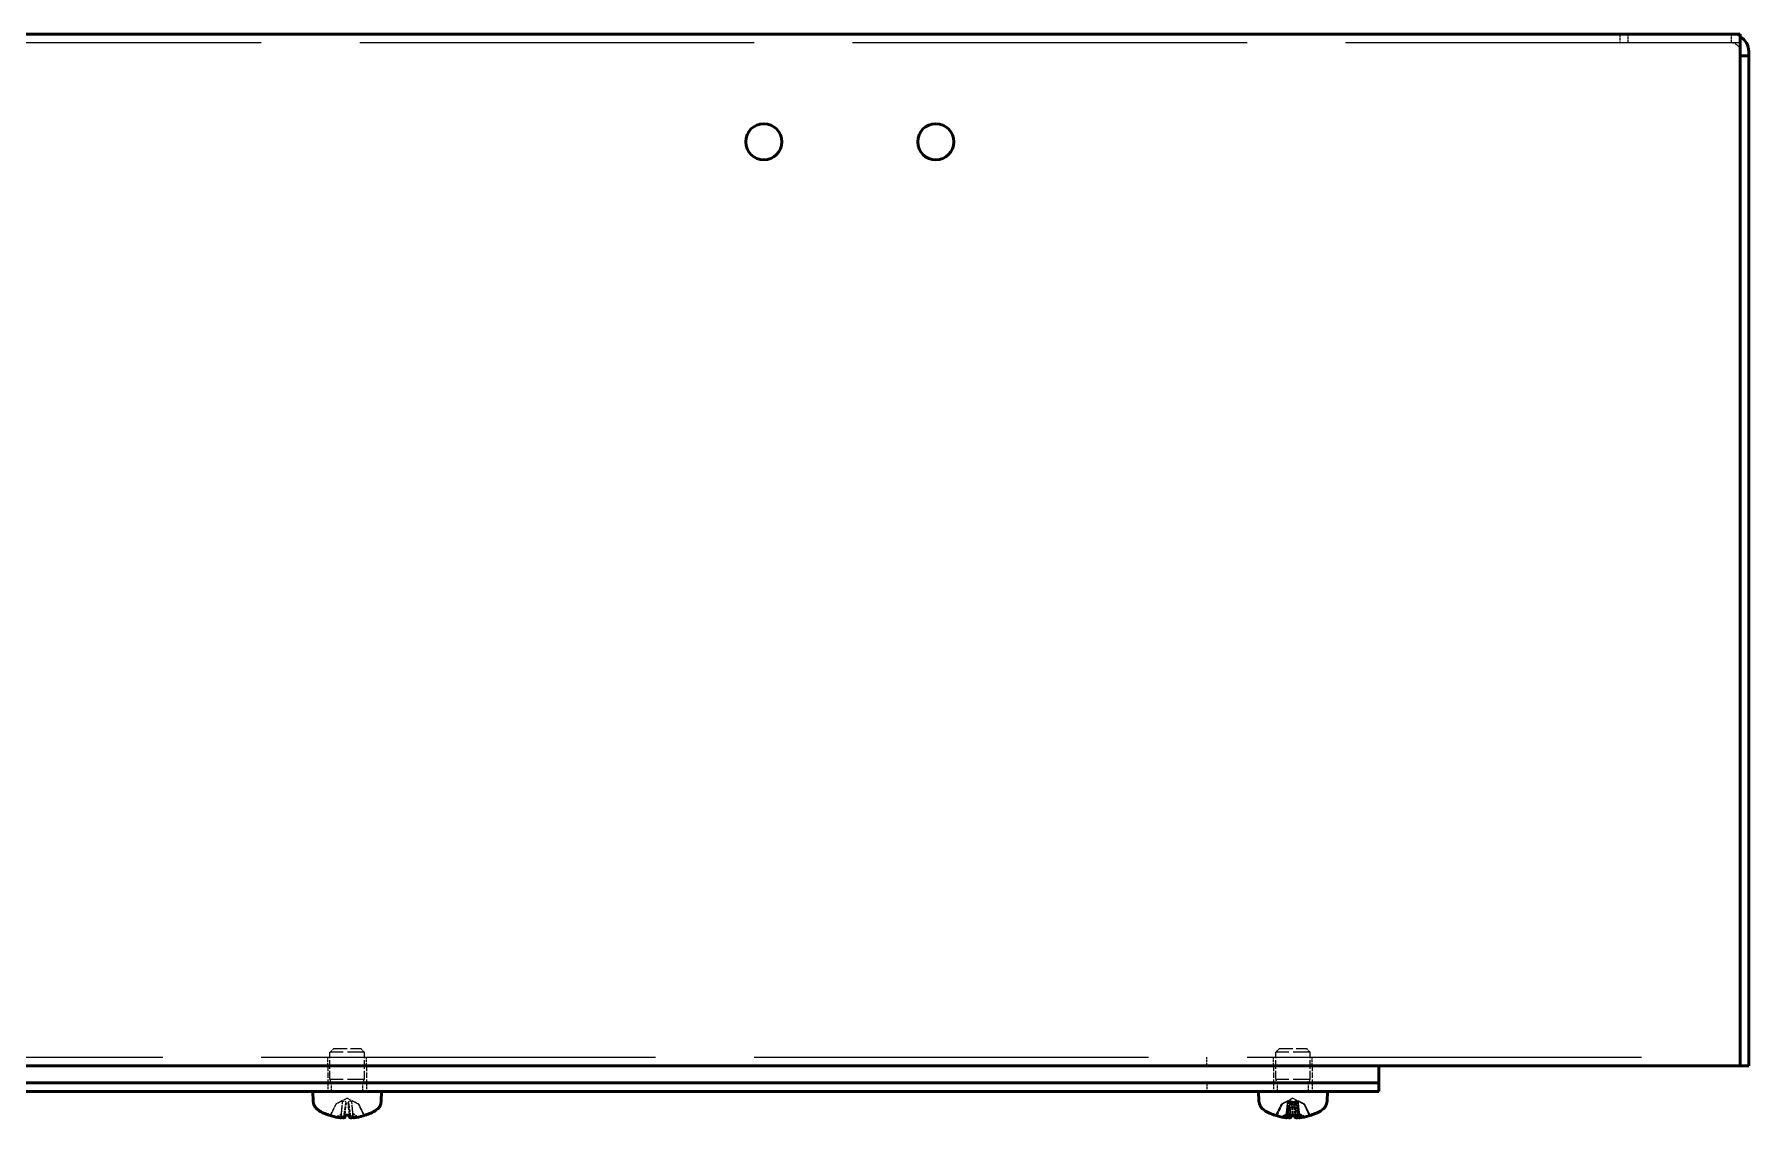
# Model space of a CAD drawing. Header units: millimetres. Extents: x 0 to 4200, y 0 to 2970.
# Drawn here: x 1669.9 to 1869.3, y 1398.4 to 1524.5 of the extents above; entities that cross this region are included whole.
import ezdxf

# ---------------------------------------------------------------- set-up
doc = ezdxf.new("R2010")
doc.units = ezdxf.units.MM
doc.header["$LTSCALE"] = 10
doc.linetypes.add('DASHED', pattern=[0.2067, 0.1654, -0.0413])
doc.layers.add('Co ban', color=7, linetype='Continuous', lineweight=50)
doc.layers.add('Manh', color=7, linetype='DASHED', lineweight=25, true_color=0x008000)

msp = doc.modelspace()

# ---------------------------------------------------------------- linework, layer by layer
at = {"layer": 'Co ban'}
for p, q in [((664.27, 1524.45), (1868.27, 1524.45)), ((1868.27, 1522.45), (1868.27, 1524.45)), ((1868.27, 1522.45), (1868.27, 1505.61)), ((1869.27, 1521.95), (1868.27, 1521.95)), ((1868.27, 1521.95), (1868.27, 1505.61)), ((1869.27, 1522.45), (1869.27, 1521.95)), ((1869.27, 1505.61), (1869.27, 1521.95)), ((1868.27, 1503.88), (1868.27, 1505.61)), ((1868.27, 1503.88), (1868.27, 1505.61)), ((1869.27, 1505.61), (1869.27, 1503.88)), ((1868.27, 1503.88), (1868.27, 1404.72)), ((1868.27, 1503.88), (1868.27, 1404.72)), ((1869.27, 1404.72), (1869.27, 1503.88)), ((1868.27, 1404.45), (664.27, 1404.45)), ((1826.27, 1404.45), (1826.27, 1402.45)), ((1868.27, 1404.45), (1868.27, 1404.72)), ((1868.27, 1404.45), (1868.27, 1404.72)), ((1868.27, 1404.45), (1869.27, 1404.45)), ((1869.27, 1404.72), (1869.27, 1404.45)), ((711.27, 1402.45), (1821.27, 1402.45)), ((711.27, 1402.45), (1821.27, 1402.45)), ((1826.27, 1402.45), (1821.27, 1402.45)), ((1826.27, 1402.45), (1821.27, 1402.45)), ((1826.27, 1402.45), (1826.27, 1401.45)), ((711.27, 1401.45), (1821.27, 1401.45)), ((1702.31, 1400.34), (1702.27, 1401.45)), ((1710.24, 1400.34), (1710.27, 1401.45)), ((1812.31, 1400.34), (1812.27, 1401.45)), ((1820.24, 1400.34), (1820.27, 1401.45)), ((1826.27, 1401.45), (1821.27, 1401.45)), ((1704.2, 1398.7), (1704.2, 1398.7)), ((1705.58, 1398.42), (1705.58, 1398.44)), ((1705.9, 1398.7), (1706.65, 1398.7)), ((1706, 1398.44), (1706.02, 1398.7)), ((1706.55, 1398.44), (1706.53, 1398.7)), ((1706.97, 1398.42), (1706.97, 1398.44)), ((1708.35, 1398.7), (1708.35, 1398.7)), ((1814.2, 1398.7), (1814.2, 1398.7)), ((1815.58, 1398.42), (1815.58, 1398.44)), ((1815.9, 1398.7), (1816.65, 1398.7)), ((1816, 1398.44), (1816.02, 1398.7)), ((1816.55, 1398.44), (1816.53, 1398.7)), ((1816.97, 1398.42), (1816.97, 1398.44)), ((1818.35, 1398.7), (1818.35, 1398.7))]:
    msp.add_line(p, q, dxfattribs=at)
for centre in [(1754.72, 1511.95), (1774.72, 1511.95)]:
    msp.add_circle(centre, 2.1, dxfattribs=at)
for centre, radius, start, end in [((1867.27, 1522.45), 2, 0, 60), ((1703.61, 1400.39), 1.3, 182, 239.2087), ((1708.94, 1400.39), 1.3, 300.7913, 358), ((1813.61, 1400.39), 1.3, 182, 239.2087), ((1818.94, 1400.39), 1.3, 300.7913, 358), ((1706.27, 1404.85), 6.5, 239.2087, 250.8488), ((1704.2, 1398.87), 0.166, 250.8488, 270), ((1708.35, 1398.87), 0.166, 270, 289.1512), ((1706.27, 1404.85), 6.5, 289.1512, 300.7913), ((1816.27, 1404.85), 6.5, 239.2087, 250.8488), ((1814.2, 1398.87), 0.166, 250.8488, 270), ((1818.35, 1398.87), 0.166, 270, 289.1512), ((1816.27, 1404.85), 6.5, 289.1512, 300.7913)]:
    msp.add_arc(centre, radius, start, end, dxfattribs=at)
for centre, major_axis, ratio, start_param, end_param in [((1706.23, 1404.82), (-3.83, 5.24), 0.989048, 2.180837, 2.35053), ((1707, 1404.68), (-1.46, -6.26), 0.643637, 6.174452, 6.291603), ((1705.65, 1404.68), (1.67, -6.2), 0.745371, 5.827165, 5.944316), ((1705.37, 1397.8), (-0.19, -1.41), 0.098287, 2.037054, 2.054119), ((1706.68, 1404.82), (-0.57, -6.46), 0.119113, 5.959376, 6.129069), ((1705.87, 1404.82), (0.57, -6.46), 0.119113, 0.154116, 0.323809), ((1706.9, 1404.68), (-1.67, -6.2), 0.745371, 0.338869, 0.456021), ((1705.55, 1404.68), (1.46, -6.26), 0.643637, 6.274767, 6.391919), ((1707.18, 1397.8), (-0.19, 1.41), 0.098287, 1.087474, 1.104539), ((1706.32, 1404.82), (-3.83, -5.24), 0.989048, 0.791063, 0.960756), ((1816.23, 1404.82), (-3.83, 5.24), 0.989048, 2.180837, 2.35053), ((1817, 1404.68), (-1.46, -6.26), 0.643637, 6.174452, 6.291603), ((1815.65, 1404.68), (1.67, -6.2), 0.745371, 5.827165, 5.944316), ((1815.37, 1397.8), (-0.19, -1.41), 0.098287, 2.037054, 2.054119), ((1816.68, 1404.82), (-0.57, -6.46), 0.119113, 5.959376, 6.129069), ((1815.87, 1404.82), (0.57, -6.46), 0.119113, 0.154116, 0.323809), ((1816.9, 1404.68), (-1.67, -6.2), 0.745371, 0.338869, 0.456021), ((1815.55, 1404.68), (1.46, -6.26), 0.643637, 6.274767, 6.391919), ((1817.18, 1397.8), (-0.19, 1.41), 0.098287, 1.087474, 1.104539), ((1816.32, 1404.82), (-3.83, -5.24), 0.989048, 0.791063, 0.960756)]:
    msp.add_ellipse(centre, major_axis=major_axis, ratio=ratio, start_param=start_param, end_param=end_param, dxfattribs=at)
for points, knots in [([(1705.58, 1398.42), (1705.58, 1398.42), (1705.58, 1398.42), (1705.58, 1398.41), (1705.57, 1398.41), (1705.54, 1398.41), (1705.51, 1398.41), (1705.46, 1398.41), (1705.43, 1398.42), (1705.35, 1398.43), (1705.31, 1398.43), (1705.26, 1398.44), (1705.25, 1398.44), (1705.24, 1398.44)], [0.02262944, 0.02262944, 0.02262944, 0.02262944, 0.02319765, 0.02319765, 0.0345489, 0.0345489, 0.04590016, 0.04590016, 0.05733835, 0.05733835, 0.06877655, 0.06877655, 0.07249221, 0.07249221, 0.07249221, 0.07249221]), ([(1706, 1398.44), (1706, 1398.44), (1706, 1398.43), (1705.97, 1398.42), (1705.95, 1398.42), (1705.91, 1398.41), (1705.88, 1398.41), (1705.81, 1398.41), (1705.77, 1398.41), (1705.72, 1398.42), (1705.7, 1398.42), (1705.69, 1398.42)], [0, 0, 0, 0, 0.01151442, 0.01151442, 0.02302884, 0.02302884, 0.0344178, 0.0344178, 0.04580676, 0.04580676, 0.0498478, 0.0498478, 0.0498478, 0.0498478]), ([(1706.86, 1398.42), (1706.86, 1398.42), (1706.86, 1398.42), (1706.82, 1398.41), (1706.78, 1398.41), (1706.7, 1398.41), (1706.67, 1398.41), (1706.61, 1398.41), (1706.59, 1398.42), (1706.56, 1398.43), (1706.55, 1398.43), (1706.55, 1398.44), (1706.55, 1398.44), (1706.55, 1398.44)], [0.02262869, 0.02262869, 0.02262869, 0.02262869, 0.02311382, 0.02311382, 0.03450698, 0.03450698, 0.04590014, 0.04590014, 0.05733833, 0.05733833, 0.06877652, 0.06877652, 0.07249219, 0.07249219, 0.07249219, 0.07249219]), ([(1707.31, 1398.44), (1707.27, 1398.44), (1707.23, 1398.43), (1707.15, 1398.42), (1707.12, 1398.42), (1707.06, 1398.41), (1707.03, 1398.41), (1706.99, 1398.41), (1706.98, 1398.41), (1706.97, 1398.42), (1706.97, 1398.42), (1706.97, 1398.42)], [0, 0, 0, 0, 0.01151442, 0.01151442, 0.02302884, 0.02302884, 0.0344178, 0.0344178, 0.04580676, 0.04580676, 0.0498478, 0.0498478, 0.0498478, 0.0498478]), ([(1815.58, 1398.42), (1815.58, 1398.42), (1815.58, 1398.42), (1815.58, 1398.41), (1815.57, 1398.41), (1815.54, 1398.41), (1815.51, 1398.41), (1815.46, 1398.41), (1815.43, 1398.42), (1815.35, 1398.43), (1815.31, 1398.43), (1815.26, 1398.44), (1815.25, 1398.44), (1815.24, 1398.44)], [0.02262944, 0.02262944, 0.02262944, 0.02262944, 0.02319765, 0.02319765, 0.0345489, 0.0345489, 0.04590016, 0.04590016, 0.05733835, 0.05733835, 0.06877655, 0.06877655, 0.07249221, 0.07249221, 0.07249221, 0.07249221]), ([(1816, 1398.44), (1816, 1398.44), (1816, 1398.43), (1815.97, 1398.42), (1815.95, 1398.42), (1815.91, 1398.41), (1815.88, 1398.41), (1815.81, 1398.41), (1815.77, 1398.41), (1815.72, 1398.42), (1815.7, 1398.42), (1815.69, 1398.42)], [0, 0, 0, 0, 0.01151442, 0.01151442, 0.02302884, 0.02302884, 0.0344178, 0.0344178, 0.04580676, 0.04580676, 0.0498478, 0.0498478, 0.0498478, 0.0498478]), ([(1816.86, 1398.42), (1816.86, 1398.42), (1816.86, 1398.42), (1816.82, 1398.41), (1816.78, 1398.41), (1816.7, 1398.41), (1816.67, 1398.41), (1816.61, 1398.41), (1816.59, 1398.42), (1816.56, 1398.43), (1816.55, 1398.43), (1816.55, 1398.44), (1816.55, 1398.44), (1816.55, 1398.44)], [0.02262869, 0.02262869, 0.02262869, 0.02262869, 0.02311382, 0.02311382, 0.03450698, 0.03450698, 0.04590014, 0.04590014, 0.05733833, 0.05733833, 0.06877652, 0.06877652, 0.07249219, 0.07249219, 0.07249219, 0.07249219]), ([(1817.31, 1398.44), (1817.27, 1398.44), (1817.23, 1398.43), (1817.15, 1398.42), (1817.12, 1398.42), (1817.06, 1398.41), (1817.03, 1398.41), (1816.99, 1398.41), (1816.98, 1398.41), (1816.97, 1398.42), (1816.97, 1398.42), (1816.97, 1398.42)], [0, 0, 0, 0, 0.01151442, 0.01151442, 0.02302884, 0.02302884, 0.0344178, 0.0344178, 0.04580676, 0.04580676, 0.0498478, 0.0498478, 0.0498478, 0.0498478])]:
    msp.add_open_spline(points, degree=3, knots=knots, dxfattribs=at)
for points in [[(1705.9, 1398.7), (1705.9, 1398.7), (1705.89, 1398.71), (1705.89, 1398.71)], [(1706.66, 1398.71), (1706.65, 1398.71), (1706.65, 1398.7), (1706.65, 1398.7)], [(1815.9, 1398.7), (1815.9, 1398.7), (1815.89, 1398.71), (1815.89, 1398.71)], [(1816.66, 1398.71), (1816.65, 1398.71), (1816.65, 1398.7), (1816.65, 1398.7)]]:
    msp.add_open_spline(points, degree=3, dxfattribs=at)
at = {"layer": 'Manh', "ltscale": 27.737461}
for p, q in [((1868.27, 1523.45), (664.27, 1523.45)), ((664.27, 1405.45), (1868.27, 1405.45))]:
    msp.add_line(p, q, dxfattribs=at)
at = {"layer": 'Manh', "ltscale": 0.19037}
for p, q in [((1854.27, 1524.45), (1854.27, 1523.45)), ((1855.27, 1523.45), (1855.27, 1524.45)), ((1867.27, 1523.45), (1867.27, 1524.45)), ((1704.02, 1404.45), (1704.02, 1405.45)), ((1708.52, 1404.45), (1708.52, 1405.45)), ((1806.27, 1404.45), (1806.27, 1405.45)), ((1814.02, 1404.45), (1814.02, 1405.45)), ((1818.52, 1404.45), (1818.52, 1405.45)), ((1704.02, 1402.45), (1704.02, 1401.45)), ((1708.52, 1402.45), (1708.52, 1401.45)), ((1806.27, 1402.45), (1806.27, 1401.45)), ((1814.02, 1402.45), (1814.02, 1401.45)), ((1818.52, 1402.45), (1818.52, 1401.45))]:
    msp.add_line(p, q, dxfattribs=at)
at = {"layer": 'Manh', "ltscale": 0.115583}
for p, q in [((1704.7, 1406.45), (1704.27, 1406.02)), ((1707.84, 1406.45), (1708.27, 1406.02)), ((1814.7, 1406.45), (1814.27, 1406.02)), ((1817.84, 1406.45), (1818.27, 1406.02))]:
    msp.add_line(p, q, dxfattribs=at)
at = {"layer": 'Manh', "ltscale": 1.196656}
for p, q in [((1708.27, 1406.02), (1704.27, 1406.02)), ((1818.27, 1406.02), (1814.27, 1406.02)), ((1708.27, 1402.85), (1704.27, 1402.85)), ((1818.27, 1402.85), (1814.27, 1402.85))]:
    msp.add_line(p, q, dxfattribs=at)
at = {"layer": 'Manh', "ltscale": 0.603781}
for p, q in [((1704.27, 1402.85), (1704.27, 1406.02)), ((1708.27, 1402.85), (1708.27, 1406.02)), ((1814.27, 1402.85), (1814.27, 1406.02)), ((1818.27, 1402.85), (1818.27, 1406.02))]:
    msp.add_line(p, q, dxfattribs=at)
at = {"layer": 'Manh', "ltscale": 0.939704}
for p, q in [((1704.7, 1406.45), (1707.84, 1406.45)), ((1814.7, 1406.45), (1817.84, 1406.45))]:
    msp.add_line(p, q, dxfattribs=at)
at = {"layer": 'Manh', "ltscale": 0.380839}
for p, q in [((1704.02, 1404.45), (1704.02, 1402.45)), ((1708.52, 1404.45), (1708.52, 1402.45)), ((1814.02, 1404.45), (1814.02, 1402.45)), ((1818.52, 1404.45), (1818.52, 1402.45))]:
    msp.add_line(p, q, dxfattribs=at)
at = {"layer": 'Manh', "ltscale": 0.089296}
for p, q in [((1704.46, 1402.42), (1704.27, 1402.85)), ((1708.08, 1402.42), (1708.27, 1402.85)), ((1814.46, 1402.42), (1814.27, 1402.85)), ((1818.08, 1402.42), (1818.27, 1402.85))]:
    msp.add_line(p, q, dxfattribs=at)
at = {"layer": 'Manh', "ltscale": 1.083296}
for p, q in [((1708.08, 1402.42), (1704.46, 1402.42)), ((1818.08, 1402.42), (1814.46, 1402.42))]:
    msp.add_line(p, q, dxfattribs=at)
at = {"layer": 'Manh', "ltscale": 0.184767}
for p, q in [((1704.46, 1401.45), (1704.46, 1402.42)), ((1708.08, 1401.45), (1708.08, 1402.42)), ((1814.46, 1401.45), (1814.46, 1402.42)), ((1818.08, 1401.45), (1818.08, 1402.42))]:
    msp.add_line(p, q, dxfattribs=at)
at = {"layer": 'Manh', "ltscale": 0.252334}
for p, q in [((1704.94, 1399.98), (1704.34, 1398.8)), ((1707.61, 1399.98), (1708.2, 1398.8)), ((1814.94, 1399.98), (1814.34, 1398.8)), ((1817.61, 1399.98), (1818.2, 1398.8))]:
    msp.add_line(p, q, dxfattribs=at)
at = {"layer": 'Manh', "ltscale": 0.288541}
for p, q in [((1706.27, 1400.69), (1704.94, 1399.98)), ((1706.27, 1400.69), (1707.61, 1399.98)), ((1816.27, 1400.69), (1814.94, 1399.98)), ((1816.27, 1400.69), (1817.61, 1399.98))]:
    msp.add_line(p, q, dxfattribs=at)
at = {"layer": 'Manh', "ltscale": 0.033742}
for p, q in [((1704.95, 1399.98), (1704.94, 1399.98)), ((1707.61, 1399.98), (1707.6, 1399.98)), ((1814.95, 1399.98), (1814.94, 1399.98)), ((1817.61, 1399.98), (1817.6, 1399.98))]:
    msp.add_line(p, q, dxfattribs=at)
at = {"layer": 'Manh', "ltscale": 0.252426}
for p, q in [((1705.58, 1398.44), (1705.69, 1399.76)), ((1706.97, 1398.44), (1706.85, 1399.76)), ((1815.58, 1398.44), (1815.69, 1399.76)), ((1816.97, 1398.44), (1816.85, 1399.76))]:
    msp.add_line(p, q, dxfattribs=at)
at = {"layer": 'Manh', "ltscale": 0.277733}
for p, q in [((1706.02, 1398.7), (1706.15, 1400.16)), ((1706.53, 1398.7), (1706.4, 1400.16)), ((1816.02, 1398.7), (1816.15, 1400.16)), ((1816.53, 1398.7), (1816.4, 1400.16))]:
    msp.add_line(p, q, dxfattribs=at)
at = {"layer": 'Manh', "ltscale": 0.067584}
for p, q in [((1706.45, 1399.98), (1706.1, 1399.98)), ((1816.45, 1399.98), (1816.1, 1399.98))]:
    msp.add_line(p, q, dxfattribs=at)
at = {"layer": 'Manh', "ltscale": 0.042367}
for p, q in [((1815, 1399.98), (1814.95, 1399.98)), ((1816.1, 1399.98), (1815.88, 1399.98)), ((1816.67, 1399.98), (1816.45, 1399.98)), ((1817.6, 1399.98), (1817.55, 1399.98))]:
    msp.add_line(p, q, dxfattribs=at)
at = {"layer": 'Manh', "ltscale": 0.360826}
for p, q in [((1815.49, 1398.41), (1815.66, 1400.3)), ((1817.05, 1398.41), (1816.89, 1400.3))]:
    msp.add_line(p, q, dxfattribs=at)
at = {"layer": 'Manh', "ltscale": 0.337848}
for p, q in [((1815.84, 1398.43), (1815.99, 1400.2)), ((1816.71, 1398.43), (1816.55, 1400.2))]:
    msp.add_line(p, q, dxfattribs=at)
at = {"layer": 'Manh', "ltscale": 0.040247}
for p, q in [((1704.2, 1398.7), (1704.23, 1398.7)), ((1708.32, 1398.7), (1708.35, 1398.7)), ((1814.2, 1398.7), (1814.23, 1398.7)), ((1818.32, 1398.7), (1818.35, 1398.7))]:
    msp.add_line(p, q, dxfattribs=at)
at = {"layer": 'Manh', "ltscale": 0.142065}
for p, q in [((1705.11, 1398.56), (1705.6, 1398.85)), ((1707.43, 1398.56), (1706.95, 1398.85)), ((1814.94, 1398.56), (1815.5, 1398.85)), ((1815.11, 1398.56), (1815.6, 1398.85)), ((1815.32, 1398.56), (1815.72, 1398.85)), ((1817.23, 1398.56), (1816.83, 1398.85)), ((1817.43, 1398.56), (1816.95, 1398.85)), ((1817.61, 1398.56), (1817.05, 1398.85))]:
    msp.add_line(p, q, dxfattribs=at)
at = {"layer": 'Manh', "ltscale": 0.06585}
for p, q in [((1814.23, 1398.7), (1814.32, 1398.7)), ((1815.56, 1398.7), (1815.9, 1398.7)), ((1816.65, 1398.7), (1816.98, 1398.7)), ((1818.23, 1398.7), (1818.32, 1398.7))]:
    msp.add_line(p, q, dxfattribs=at)
at = {"layer": 'Manh', "ltscale": 0.085493}
for p, q in [((1815.71, 1398.68), (1815.75, 1399.13)), ((1816.84, 1398.68), (1816.8, 1399.13))]:
    msp.add_line(p, q, dxfattribs=at)
at = {"layer": 'Manh', "ltscale": 0.199359}
msp.add_arc((1867.27, 1522.45), 2, 60, 90, dxfattribs=at)
at = {"layer": 'Manh', "ltscale": 0.299089}
msp.add_arc((1867.27, 1522.45), 1, 0, 90, dxfattribs=at)
at = {"layer": 'Manh', "ltscale": 0.034942}
for centre, start, end in [((1704.2, 1398.87), 270, 333.5), ((1708.35, 1398.87), 206.5, 270), ((1814.2, 1398.87), 270, 333.5), ((1818.35, 1398.87), 206.5, 270)]:
    msp.add_arc(centre, 0.166, start, end, dxfattribs=at)
at = {"layer": 'Manh', "ltscale": 0.07987}
for centre, major_axis, start_param, end_param in [((1705.37, 1397.8), (-0.19, -1.41), 2.054119, 2.423218), ((1707.18, 1397.8), (-0.19, 1.41), 0.718375, 1.087474), ((1815.37, 1397.8), (-0.19, -1.41), 2.054119, 2.423218), ((1817.18, 1397.8), (-0.19, 1.41), 0.718375, 1.087474)]:
    msp.add_ellipse(centre, major_axis=major_axis, ratio=0.098287, start_param=start_param, end_param=end_param, dxfattribs=at)
at = {"layer": 'Manh', "ltscale": 0.084049}
for centre, major_axis, ratio, start_param, end_param in [((1705.61, 1397.8), (-0.16, 1.41), 0.114331, 5.152048, 5.538212), ((1706.94, 1397.8), (-0.16, -1.41), 0.114331, 3.886566, 4.27273), ((1815.27, 1397.8), (0.16, 1.41), 0.116394, 5.178675, 5.564839), ((1815.47, 1397.8), (0.13, -1.41), 0.129755, 2.011729, 2.397893), ((1815.61, 1397.8), (-0.16, 1.41), 0.114331, 5.152048, 5.538212), ((1815.49, 1397.8), (-0.21, -1.41), 0.077676, 2.035587, 2.421751), ((1815.77, 1397.8), (-0.19, 1.41), 0.095885, 5.152258, 5.538422), ((1816.78, 1397.8), (0.19, 1.41), 0.095885, 0.744763, 1.130927), ((1817.06, 1397.8), (0.21, -1.41), 0.077676, 3.861434, 4.247598), ((1816.94, 1397.8), (-0.16, -1.41), 0.114331, 3.886566, 4.27273), ((1817.08, 1397.8), (-0.13, -1.41), 0.129755, 3.885292, 4.271456), ((1817.28, 1397.8), (-0.16, 1.41), 0.116394, 0.718346, 1.10451)]:
    msp.add_ellipse(centre, major_axis=major_axis, ratio=ratio, start_param=start_param, end_param=end_param, dxfattribs=at)
at = {"layer": 'Manh', "ltscale": 0.209576}
for centre, major_axis, ratio, start_param, end_param in [((1816.29, 1404.82), (5.72, 3.06), 0.995105, 3.885205, 4.054898), ((1816.16, 1404.82), (-1.92, 6.2), 0.955593, 2.519638, 2.689331), ((1816.66, 1404.82), (-0.59, -6.46), 0.281508, 5.97455, 6.144243), ((1816.68, 1404.82), (-0.57, -6.46), 0.046581, 0.168692, 0.338385), ((1815.87, 1404.82), (0.57, -6.46), 0.046581, 5.9448, 6.114494), ((1815.88, 1404.82), (0.59, -6.46), 0.281508, 0.138942, 0.308636), ((1816.39, 1404.82), (1.92, 6.2), 0.955593, 3.593854, 3.763547), ((1816.25, 1404.82), (-5.72, 3.06), 0.995105, 2.228287, 2.39798)]:
    msp.add_ellipse(centre, major_axis=major_axis, ratio=ratio, start_param=start_param, end_param=end_param, dxfattribs=at)
at = {"layer": 'Manh', "ltscale": 0.143302}
for centre, major_axis, ratio, start_param, end_param in [((1815.78, 1404.68), (-2.07, 6.08), 0.841801, 2.605449, 2.7226), ((1816.89, 1404.68), (-1.71, -6.19), 0.75835, 6.232216, 6.349368), ((1817.09, 1404.68), (-1.3, -6.29), 0.511094, 6.130655, 6.247806), ((1815.54, 1404.68), (1.43, -6.26), 0.628293, 5.882726, 5.999878), ((1817.01, 1404.68), (-1.43, -6.26), 0.628293, 0.283308, 0.400459), ((1815.45, 1404.68), (1.3, -6.29), 0.511094, 0.035379, 0.152531), ((1816.77, 1404.68), (2.07, 6.08), 0.841801, 3.560585, 3.677736), ((1815.66, 1404.68), (1.71, -6.19), 0.75835, 6.217003, 6.334154)]:
    msp.add_ellipse(centre, major_axis=major_axis, ratio=ratio, start_param=start_param, end_param=end_param, dxfattribs=at)
at = {"layer": 'Manh', "ltscale": 0.252797}
for points, weights in [([(1704.95, 1399.98), (1704.71, 1399.5), (1704.38, 1398.8)], [1, 1.01778265823, 1.00291629593]), ([(1705.92, 1398.8), (1706.03, 1399.5), (1706.1, 1399.98)], [1.00291629593, 1.01778265824, 1]), ([(1706.45, 1399.98), (1706.52, 1399.5), (1706.62, 1398.8)], [1, 1.01778265823, 1.00291629593]), ([(1708.17, 1398.8), (1707.84, 1399.5), (1707.6, 1399.98)], [1.00291629593, 1.01778265824, 1]), ([(1814.34, 1398.8), (1814.69, 1399.5), (1814.94, 1399.98)], [1.00291629593, 1.01778265824, 1]), ([(1814.95, 1399.98), (1814.71, 1399.5), (1814.38, 1398.8)], [1, 1.01778265823, 1.00291629593]), ([(1815, 1399.98), (1814.78, 1399.5), (1814.46, 1398.8)], [1, 1.01778265823, 1.00291629593]), ([(1815.88, 1399.98), (1815.77, 1399.5), (1815.61, 1398.8)], [1, 1.01778265823, 1.00291629593]), ([(1815.92, 1398.8), (1816.03, 1399.5), (1816.1, 1399.98)], [1.00291629593, 1.01778265824, 1]), ([(1816.3, 1398.8), (1816.26, 1399.5), (1816.23, 1399.98)], [1.00291629593, 1.01778265824, 1]), ([(1816.24, 1398.8), (1816.29, 1399.5), (1816.32, 1399.98)], [1.00291629593, 1.01778265824, 1]), ([(1816.45, 1399.98), (1816.52, 1399.5), (1816.62, 1398.8)], [1, 1.01778265823, 1.00291629593]), ([(1816.67, 1399.98), (1816.78, 1399.5), (1816.93, 1398.8)], [1, 1.01778265823, 1.00291629593]), ([(1817.55, 1399.98), (1817.77, 1399.5), (1818.09, 1398.8)], [1, 1.01778265822, 1.00291629593]), ([(1818.17, 1398.8), (1817.84, 1399.5), (1817.6, 1399.98)], [1.00291629593, 1.01778265824, 1]), ([(1818.2, 1398.8), (1817.85, 1399.5), (1817.61, 1399.98)], [1.00291629593, 1.01778265823, 1])]:
    msp.add_rational_spline(points, weights, degree=2, dxfattribs=at)
at = {"layer": 'Manh', "ltscale": 0.059249}
for points, weights in [([(1705.22, 1400.13), (1705.1, 1400.06), (1704.95, 1399.98)], [1.24767116976, 1.12437348596, 1]), ([(1706.1, 1399.98), (1706.12, 1400.06), (1706.14, 1400.13)], [1, 1.12437348596, 1.24767116976]), ([(1706.41, 1400.13), (1706.43, 1400.06), (1706.45, 1399.98)], [1.24767116976, 1.12437348596, 1]), ([(1707.6, 1399.98), (1707.45, 1400.06), (1707.33, 1400.13)], [1, 1.12437348596, 1.24767116976]), ([(1814.94, 1399.98), (1815.09, 1400.06), (1815.21, 1400.13)], [1, 1.12437348596, 1.24767116976]), ([(1815.22, 1400.13), (1815.1, 1400.06), (1814.95, 1399.98)], [1.24767116976, 1.12437348596, 1]), ([(1815.26, 1400.13), (1815.14, 1400.06), (1815, 1399.98)], [1.24767116976, 1.12437348596, 1]), ([(1815.97, 1400.13), (1815.93, 1400.06), (1815.88, 1399.98)], [1.24767116976, 1.12437348596, 1]), ([(1816.1, 1399.98), (1816.12, 1400.06), (1816.14, 1400.13)], [1, 1.12437348596, 1.24767116976]), ([(1816.23, 1399.98), (1816.23, 1400.06), (1816.23, 1400.13)], [1, 1.12437348596, 1.24767116976]), ([(1816.32, 1399.98), (1816.32, 1400.06), (1816.32, 1400.13)], [1, 1.12437348596, 1.24767116976]), ([(1816.41, 1400.13), (1816.43, 1400.06), (1816.45, 1399.98)], [1.24767116976, 1.12437348596, 1]), ([(1816.58, 1400.13), (1816.62, 1400.06), (1816.67, 1399.98)], [1.24767116976, 1.12437348596, 1]), ([(1817.29, 1400.13), (1817.41, 1400.06), (1817.55, 1399.98)], [1.24767116976, 1.12437348596, 1]), ([(1817.6, 1399.98), (1817.45, 1400.06), (1817.33, 1400.13)], [1, 1.12437348596, 1.24767116976]), ([(1817.61, 1399.98), (1817.46, 1400.06), (1817.34, 1400.13)], [1, 1.12437348596, 1.24767116976])]:
    msp.add_rational_spline(points, weights, degree=2, dxfattribs=at)
at = {"layer": 'Manh', "ltscale": 0.149956}
for points, knots in [([(1705.74, 1400.29), (1705.74, 1400.3), (1705.73, 1400.31), (1705.72, 1400.32), (1705.7, 1400.33), (1705.66, 1400.33), (1705.63, 1400.32), (1705.57, 1400.3), (1705.53, 1400.29), (1705.46, 1400.25), (1705.42, 1400.23), (1705.33, 1400.19), (1705.28, 1400.16), (1705.24, 1400.14), (1705.23, 1400.14), (1705.23, 1400.13), (1705.22, 1400.13)], [-0.07279593, -0.07279593, -0.07279593, -0.07279593, -0.06545108, -0.06545108, -0.05320296, -0.05320296, -0.04095485, -0.04095485, -0.02870674, -0.02870674, -0.01435337, -0.01435337, 0, 0, 0, 0.00217911, 0.00217911, 0.00217911, 0.00217911]), ([(1706.14, 1400.13), (1706.14, 1400.13), (1706.14, 1400.14), (1706.15, 1400.16), (1706.15, 1400.19), (1706.13, 1400.23), (1706.12, 1400.25), (1706.08, 1400.29), (1706.06, 1400.3), (1706, 1400.32), (1705.96, 1400.33), (1705.89, 1400.33), (1705.85, 1400.32), (1705.79, 1400.31), (1705.76, 1400.3), (1705.74, 1400.29)], [0.18013192, 0.18013192, 0.18013192, 0.18013192, 0.18231103, 0.18231103, 0.1966644, 0.1966644, 0.21101777, 0.21101777, 0.22326588, 0.22326588, 0.23551399, 0.23551399, 0.24776211, 0.24776211, 0.25510696, 0.25510696, 0.25510696, 0.25510696]), ([(1706.81, 1400.29), (1706.79, 1400.3), (1706.76, 1400.31), (1706.69, 1400.32), (1706.65, 1400.33), (1706.58, 1400.33), (1706.55, 1400.32), (1706.49, 1400.3), (1706.47, 1400.29), (1706.43, 1400.25), (1706.41, 1400.23), (1706.4, 1400.19), (1706.4, 1400.16), (1706.4, 1400.14), (1706.4, 1400.14), (1706.4, 1400.13), (1706.41, 1400.13)], [-0.07279593, -0.07279593, -0.07279593, -0.07279593, -0.06545108, -0.06545108, -0.05320296, -0.05320296, -0.04095485, -0.04095485, -0.02870674, -0.02870674, -0.01435337, -0.01435337, 0, 0, 0, 0.00217911, 0.00217911, 0.00217911, 0.00217911]), ([(1707.33, 1400.13), (1707.32, 1400.13), (1707.32, 1400.14), (1707.27, 1400.16), (1707.22, 1400.19), (1707.13, 1400.23), (1707.09, 1400.25), (1707.01, 1400.29), (1706.98, 1400.3), (1706.92, 1400.32), (1706.89, 1400.33), (1706.85, 1400.33), (1706.83, 1400.32), (1706.82, 1400.31), (1706.81, 1400.3), (1706.81, 1400.29)], [0.18013192, 0.18013192, 0.18013192, 0.18013192, 0.18231103, 0.18231103, 0.1966644, 0.1966644, 0.21101777, 0.21101777, 0.22326588, 0.22326588, 0.23551399, 0.23551399, 0.24776211, 0.24776211, 0.25510696, 0.25510696, 0.25510696, 0.25510696]), ([(1815.21, 1400.13), (1815.22, 1400.13), (1815.22, 1400.14), (1815.27, 1400.16), (1815.32, 1400.19), (1815.41, 1400.23), (1815.45, 1400.25), (1815.51, 1400.29), (1815.54, 1400.3), (1815.6, 1400.32), (1815.62, 1400.33), (1815.64, 1400.33), (1815.65, 1400.32), (1815.66, 1400.31), (1815.66, 1400.3), (1815.66, 1400.29)], [0.18013192, 0.18013192, 0.18013192, 0.18013192, 0.18231103, 0.18231103, 0.1966644, 0.1966644, 0.21101777, 0.21101777, 0.22326588, 0.22326588, 0.23551399, 0.23551399, 0.24776211, 0.24776211, 0.25510696, 0.25510696, 0.25510696, 0.25510696]), ([(1815.74, 1400.29), (1815.74, 1400.3), (1815.73, 1400.31), (1815.72, 1400.32), (1815.7, 1400.33), (1815.66, 1400.33), (1815.63, 1400.32), (1815.57, 1400.3), (1815.53, 1400.29), (1815.46, 1400.25), (1815.42, 1400.23), (1815.33, 1400.19), (1815.28, 1400.16), (1815.24, 1400.14), (1815.23, 1400.14), (1815.23, 1400.13), (1815.22, 1400.13)], [-0.07279593, -0.07279593, -0.07279593, -0.07279593, -0.06545108, -0.06545108, -0.05320296, -0.05320296, -0.04095485, -0.04095485, -0.02870674, -0.02870674, -0.01435337, -0.01435337, 0, 0, 0, 0.00217911, 0.00217911, 0.00217911, 0.00217911]), ([(1815.83, 1400.29), (1815.83, 1400.3), (1815.82, 1400.31), (1815.79, 1400.32), (1815.77, 1400.33), (1815.72, 1400.33), (1815.69, 1400.32), (1815.62, 1400.3), (1815.58, 1400.29), (1815.5, 1400.25), (1815.45, 1400.23), (1815.36, 1400.19), (1815.31, 1400.16), (1815.27, 1400.14), (1815.27, 1400.14), (1815.26, 1400.13), (1815.26, 1400.13)], [-0.07279593, -0.07279593, -0.07279593, -0.07279593, -0.06545108, -0.06545108, -0.05320296, -0.05320296, -0.04095485, -0.04095485, -0.02870674, -0.02870674, -0.01435337, -0.01435337, 0, 0, 0, 0.00217911, 0.00217911, 0.00217911, 0.00217911]), ([(1815.66, 1400.29), (1815.68, 1400.3), (1815.7, 1400.31), (1815.77, 1400.32), (1815.8, 1400.33), (1815.87, 1400.33), (1815.9, 1400.32), (1815.94, 1400.3), (1815.96, 1400.29), (1815.99, 1400.25), (1815.99, 1400.23), (1815.99, 1400.19), (1815.99, 1400.16), (1815.98, 1400.14), (1815.97, 1400.14), (1815.97, 1400.13), (1815.97, 1400.13)], [-0.07279593, -0.07279593, -0.07279593, -0.07279593, -0.06545108, -0.06545108, -0.05320296, -0.05320296, -0.04095485, -0.04095485, -0.02870674, -0.02870674, -0.01435337, -0.01435337, 0, 0, 0, 0.00217911, 0.00217911, 0.00217911, 0.00217911]), ([(1816.14, 1400.13), (1816.14, 1400.13), (1816.14, 1400.14), (1816.15, 1400.16), (1816.15, 1400.19), (1816.13, 1400.23), (1816.12, 1400.25), (1816.08, 1400.29), (1816.06, 1400.3), (1816, 1400.32), (1815.96, 1400.33), (1815.89, 1400.33), (1815.85, 1400.32), (1815.79, 1400.31), (1815.76, 1400.3), (1815.74, 1400.29)], [0.18013192, 0.18013192, 0.18013192, 0.18013192, 0.18231103, 0.18231103, 0.1966644, 0.1966644, 0.21101777, 0.21101777, 0.22326588, 0.22326588, 0.23551399, 0.23551399, 0.24776211, 0.24776211, 0.25510696, 0.25510696, 0.25510696, 0.25510696]), ([(1816.32, 1400.13), (1816.32, 1400.13), (1816.32, 1400.14), (1816.32, 1400.16), (1816.31, 1400.19), (1816.28, 1400.23), (1816.26, 1400.25), (1816.21, 1400.29), (1816.18, 1400.3), (1816.11, 1400.32), (1816.07, 1400.33), (1815.99, 1400.33), (1815.95, 1400.32), (1815.88, 1400.31), (1815.86, 1400.3), (1815.83, 1400.29)], [0.18013192, 0.18013192, 0.18013192, 0.18013192, 0.18231103, 0.18231103, 0.1966644, 0.1966644, 0.21101777, 0.21101777, 0.22326588, 0.22326588, 0.23551399, 0.23551399, 0.24776211, 0.24776211, 0.25510696, 0.25510696, 0.25510696, 0.25510696]), ([(1816.23, 1400.13), (1816.23, 1400.13), (1816.23, 1400.14), (1816.23, 1400.16), (1816.24, 1400.19), (1816.27, 1400.23), (1816.29, 1400.25), (1816.34, 1400.29), (1816.37, 1400.3), (1816.44, 1400.32), (1816.48, 1400.33), (1816.55, 1400.33), (1816.6, 1400.32), (1816.66, 1400.31), (1816.69, 1400.3), (1816.71, 1400.29)], [0.18013192, 0.18013192, 0.18013192, 0.18013192, 0.18231103, 0.18231103, 0.1966644, 0.1966644, 0.21101777, 0.21101777, 0.22326588, 0.22326588, 0.23551399, 0.23551399, 0.24776211, 0.24776211, 0.25510696, 0.25510696, 0.25510696, 0.25510696]), ([(1816.81, 1400.29), (1816.79, 1400.3), (1816.76, 1400.31), (1816.69, 1400.32), (1816.65, 1400.33), (1816.58, 1400.33), (1816.55, 1400.32), (1816.49, 1400.3), (1816.47, 1400.29), (1816.43, 1400.25), (1816.41, 1400.23), (1816.4, 1400.19), (1816.4, 1400.16), (1816.4, 1400.14), (1816.4, 1400.14), (1816.4, 1400.13), (1816.41, 1400.13)], [-0.07279593, -0.07279593, -0.07279593, -0.07279593, -0.06545108, -0.06545108, -0.05320296, -0.05320296, -0.04095485, -0.04095485, -0.02870674, -0.02870674, -0.01435337, -0.01435337, 0, 0, 0, 0.00217911, 0.00217911, 0.00217911, 0.00217911]), ([(1816.89, 1400.29), (1816.87, 1400.3), (1816.84, 1400.31), (1816.78, 1400.32), (1816.74, 1400.33), (1816.68, 1400.33), (1816.65, 1400.32), (1816.6, 1400.3), (1816.59, 1400.29), (1816.56, 1400.25), (1816.55, 1400.23), (1816.55, 1400.19), (1816.56, 1400.16), (1816.57, 1400.14), (1816.57, 1400.14), (1816.58, 1400.13), (1816.58, 1400.13)], [-0.07279593, -0.07279593, -0.07279593, -0.07279593, -0.06545108, -0.06545108, -0.05320296, -0.05320296, -0.04095485, -0.04095485, -0.02870674, -0.02870674, -0.01435337, -0.01435337, 0, 0, 0, 0.00217911, 0.00217911, 0.00217911, 0.00217911]), ([(1816.71, 1400.29), (1816.72, 1400.3), (1816.73, 1400.31), (1816.75, 1400.32), (1816.78, 1400.33), (1816.83, 1400.33), (1816.86, 1400.32), (1816.93, 1400.3), (1816.97, 1400.29), (1817.05, 1400.25), (1817.1, 1400.23), (1817.19, 1400.19), (1817.23, 1400.16), (1817.27, 1400.14), (1817.28, 1400.14), (1817.29, 1400.13), (1817.29, 1400.13)], [-0.07279593, -0.07279593, -0.07279593, -0.07279593, -0.06545108, -0.06545108, -0.05320296, -0.05320296, -0.04095485, -0.04095485, -0.02870674, -0.02870674, -0.01435337, -0.01435337, 0, 0, 0, 0.00217911, 0.00217911, 0.00217911, 0.00217911]), ([(1817.33, 1400.13), (1817.32, 1400.13), (1817.32, 1400.14), (1817.27, 1400.16), (1817.22, 1400.19), (1817.13, 1400.23), (1817.09, 1400.25), (1817.01, 1400.29), (1816.98, 1400.3), (1816.92, 1400.32), (1816.89, 1400.33), (1816.85, 1400.33), (1816.83, 1400.32), (1816.82, 1400.31), (1816.81, 1400.3), (1816.81, 1400.29)], [0.18013192, 0.18013192, 0.18013192, 0.18013192, 0.18231103, 0.18231103, 0.1966644, 0.1966644, 0.21101777, 0.21101777, 0.22326588, 0.22326588, 0.23551399, 0.23551399, 0.24776211, 0.24776211, 0.25510696, 0.25510696, 0.25510696, 0.25510696]), ([(1817.34, 1400.13), (1817.33, 1400.13), (1817.32, 1400.14), (1817.27, 1400.16), (1817.23, 1400.19), (1817.14, 1400.23), (1817.1, 1400.25), (1817.03, 1400.29), (1817, 1400.3), (1816.95, 1400.32), (1816.93, 1400.33), (1816.9, 1400.33), (1816.89, 1400.32), (1816.89, 1400.31), (1816.89, 1400.3), (1816.89, 1400.29)], [0.18013192, 0.18013192, 0.18013192, 0.18013192, 0.18231103, 0.18231103, 0.1966644, 0.1966644, 0.21101777, 0.21101777, 0.22326588, 0.22326588, 0.23551399, 0.23551399, 0.24776211, 0.24776211, 0.25510696, 0.25510696, 0.25510696, 0.25510696])]:
    msp.add_open_spline(points, degree=3, knots=knots, dxfattribs=at)
at = {"layer": 'Manh', "ltscale": 0.276734}
for points in [[(1705.6, 1398.85), (1705.62, 1398.99), (1705.63, 1399.14), (1705.68, 1399.61), (1705.71, 1399.95), (1705.74, 1400.29)], [(1706.95, 1398.85), (1706.93, 1398.99), (1706.91, 1399.14), (1706.87, 1399.61), (1706.84, 1399.95), (1706.81, 1400.29)], [(1815.5, 1398.85), (1815.52, 1398.99), (1815.54, 1399.14), (1815.59, 1399.61), (1815.62, 1399.95), (1815.66, 1400.29)], [(1815.6, 1398.85), (1815.62, 1398.99), (1815.63, 1399.14), (1815.68, 1399.61), (1815.71, 1399.95), (1815.74, 1400.29)], [(1815.72, 1398.85), (1815.74, 1398.99), (1815.75, 1399.14), (1815.79, 1399.61), (1815.81, 1399.95), (1815.83, 1400.29)], [(1816.83, 1398.85), (1816.81, 1398.99), (1816.8, 1399.14), (1816.76, 1399.61), (1816.74, 1399.95), (1816.71, 1400.29)], [(1816.95, 1398.85), (1816.93, 1398.99), (1816.91, 1399.14), (1816.87, 1399.61), (1816.84, 1399.95), (1816.81, 1400.29)], [(1817.05, 1398.85), (1817.03, 1398.99), (1817.01, 1399.14), (1816.96, 1399.61), (1816.92, 1399.95), (1816.89, 1400.29)]]:
    msp.add_open_spline(points, degree=3, knots=[-2.1546156, -2.1546156, -2.1546156, -2.1546156, -2.1151598, -2.1151598, -2.0130174, -2.0130174, -2.0130174, -2.0130174], dxfattribs=at)
at = {"layer": 'Manh', "ltscale": 0.045531}
for points, knots in [([(1704.18, 1398.71), (1704.19, 1398.71), (1704.21, 1398.7), (1704.25, 1398.7), (1704.27, 1398.71), (1704.31, 1398.73), (1704.33, 1398.74), (1704.36, 1398.77), (1704.37, 1398.78), (1704.38, 1398.8)], [0.01947687, 0.01947687, 0.01947687, 0.01947687, 0.02469076, 0.02469076, 0.03084311, 0.03084311, 0.03698394, 0.03698394, 0.04201336, 0.04201336, 0.04201336, 0.04201336]), ([(1708.17, 1398.8), (1708.18, 1398.78), (1708.19, 1398.77), (1708.22, 1398.74), (1708.24, 1398.73), (1708.27, 1398.71), (1708.3, 1398.7), (1708.33, 1398.7), (1708.35, 1398.71), (1708.37, 1398.71)], [0.05658644, 0.05658644, 0.05658644, 0.05658644, 0.06161587, 0.06161587, 0.06775669, 0.06775669, 0.07390904, 0.07390904, 0.07912293, 0.07912293, 0.07912293, 0.07912293]), ([(1814.18, 1398.71), (1814.19, 1398.71), (1814.21, 1398.7), (1814.25, 1398.7), (1814.27, 1398.71), (1814.31, 1398.73), (1814.33, 1398.74), (1814.36, 1398.77), (1814.37, 1398.78), (1814.38, 1398.8)], [0.01947687, 0.01947687, 0.01947687, 0.01947687, 0.02469076, 0.02469076, 0.03084311, 0.03084311, 0.03698394, 0.03698394, 0.04201336, 0.04201336, 0.04201336, 0.04201336]), ([(1814.27, 1398.71), (1814.29, 1398.71), (1814.3, 1398.7), (1814.34, 1398.7), (1814.36, 1398.71), (1814.4, 1398.73), (1814.42, 1398.74), (1814.44, 1398.77), (1814.45, 1398.78), (1814.46, 1398.8)], [0.01947687, 0.01947687, 0.01947687, 0.01947687, 0.02469076, 0.02469076, 0.03084311, 0.03084311, 0.03698394, 0.03698394, 0.04201336, 0.04201336, 0.04201336, 0.04201336]), ([(1815.55, 1398.71), (1815.55, 1398.71), (1815.56, 1398.7), (1815.57, 1398.7), (1815.58, 1398.71), (1815.59, 1398.73), (1815.6, 1398.74), (1815.61, 1398.77), (1815.61, 1398.78), (1815.61, 1398.8)], [0.01947687, 0.01947687, 0.01947687, 0.01947687, 0.02469076, 0.02469076, 0.03084311, 0.03084311, 0.03698394, 0.03698394, 0.04201336, 0.04201336, 0.04201336, 0.04201336]), ([(1816.24, 1398.8), (1816.24, 1398.78), (1816.24, 1398.77), (1816.24, 1398.74), (1816.24, 1398.73), (1816.24, 1398.71), (1816.24, 1398.7), (1816.24, 1398.7), (1816.24, 1398.71), (1816.25, 1398.71)], [0.05658644, 0.05658644, 0.05658644, 0.05658644, 0.06161587, 0.06161587, 0.06775669, 0.06775669, 0.07390904, 0.07390904, 0.07912293, 0.07912293, 0.07912293, 0.07912293]), ([(1816.3, 1398.8), (1816.31, 1398.78), (1816.31, 1398.77), (1816.31, 1398.74), (1816.31, 1398.73), (1816.31, 1398.71), (1816.31, 1398.7), (1816.31, 1398.7), (1816.3, 1398.71), (1816.3, 1398.71)], [0.05658644, 0.05658644, 0.05658644, 0.05658644, 0.06161587, 0.06161587, 0.06775669, 0.06775669, 0.07390904, 0.07390904, 0.07912293, 0.07912293, 0.07912293, 0.07912293]), ([(1817, 1398.71), (1816.99, 1398.71), (1816.99, 1398.7), (1816.98, 1398.7), (1816.97, 1398.71), (1816.96, 1398.73), (1816.95, 1398.74), (1816.94, 1398.77), (1816.94, 1398.78), (1816.93, 1398.8)], [0.01947687, 0.01947687, 0.01947687, 0.01947687, 0.02469076, 0.02469076, 0.03084311, 0.03084311, 0.03698394, 0.03698394, 0.04201336, 0.04201336, 0.04201336, 0.04201336]), ([(1818.28, 1398.71), (1818.26, 1398.71), (1818.24, 1398.7), (1818.21, 1398.7), (1818.18, 1398.71), (1818.15, 1398.73), (1818.13, 1398.74), (1818.1, 1398.77), (1818.09, 1398.78), (1818.09, 1398.8)], [0.01947687, 0.01947687, 0.01947687, 0.01947687, 0.02469076, 0.02469076, 0.03084311, 0.03084311, 0.03698394, 0.03698394, 0.04201336, 0.04201336, 0.04201336, 0.04201336]), ([(1818.17, 1398.8), (1818.18, 1398.78), (1818.19, 1398.77), (1818.22, 1398.74), (1818.24, 1398.73), (1818.27, 1398.71), (1818.3, 1398.7), (1818.33, 1398.7), (1818.35, 1398.71), (1818.37, 1398.71)], [0.05658644, 0.05658644, 0.05658644, 0.05658644, 0.06161587, 0.06161587, 0.06775669, 0.06775669, 0.07390904, 0.07390904, 0.07912293, 0.07912293, 0.07912293, 0.07912293]), ([(1818.2, 1398.8), (1818.21, 1398.78), (1818.22, 1398.77), (1818.25, 1398.74), (1818.27, 1398.73), (1818.31, 1398.71), (1818.33, 1398.7), (1818.37, 1398.7), (1818.39, 1398.71), (1818.41, 1398.71)], [0.05658644, 0.05658644, 0.05658644, 0.05658644, 0.06161587, 0.06161587, 0.06775669, 0.06775669, 0.07390904, 0.07390904, 0.07912293, 0.07912293, 0.07912293, 0.07912293])]:
    msp.add_open_spline(points, degree=3, knots=knots, dxfattribs=at)
at = {"layer": 'Manh', "ltscale": 0.034939}
for points, knots in [([(1705.92, 1398.8), (1705.92, 1398.78), (1705.92, 1398.77), (1705.91, 1398.74), (1705.91, 1398.73), (1705.9, 1398.71), (1705.9, 1398.7), (1705.9, 1398.7)], [0.05658644, 0.05658644, 0.05658644, 0.05658644, 0.06161587, 0.06161587, 0.06775669, 0.06775669, 0.07390904, 0.07390904, 0.07390904, 0.07390904]), ([(1706.65, 1398.7), (1706.65, 1398.7), (1706.64, 1398.71), (1706.64, 1398.73), (1706.63, 1398.74), (1706.63, 1398.77), (1706.63, 1398.78), (1706.62, 1398.8)], [0.02469076, 0.02469076, 0.02469076, 0.02469076, 0.03084311, 0.03084311, 0.03698394, 0.03698394, 0.04201336, 0.04201336, 0.04201336, 0.04201336]), ([(1814.34, 1398.8), (1814.34, 1398.78), (1814.33, 1398.77), (1814.3, 1398.74), (1814.28, 1398.73), (1814.24, 1398.71), (1814.22, 1398.7), (1814.2, 1398.7)], [0.05658644, 0.05658644, 0.05658644, 0.05658644, 0.06161587, 0.06161587, 0.06775669, 0.06775669, 0.07390904, 0.07390904, 0.07390904, 0.07390904]), ([(1815.92, 1398.8), (1815.92, 1398.78), (1815.92, 1398.77), (1815.91, 1398.74), (1815.91, 1398.73), (1815.9, 1398.71), (1815.9, 1398.7), (1815.9, 1398.7)], [0.05658644, 0.05658644, 0.05658644, 0.05658644, 0.06161587, 0.06161587, 0.06775669, 0.06775669, 0.07390904, 0.07390904, 0.07390904, 0.07390904]), ([(1816.65, 1398.7), (1816.65, 1398.7), (1816.64, 1398.71), (1816.64, 1398.73), (1816.63, 1398.74), (1816.63, 1398.77), (1816.63, 1398.78), (1816.62, 1398.8)], [0.02469076, 0.02469076, 0.02469076, 0.02469076, 0.03084311, 0.03084311, 0.03698394, 0.03698394, 0.04201336, 0.04201336, 0.04201336, 0.04201336])]:
    msp.add_open_spline(points, degree=3, knots=knots, dxfattribs=at)
at = {"layer": 'Manh', "ltscale": 0.010444}
msp.add_open_spline([(1814.2, 1398.7), (1814.18, 1398.7), (1814.16, 1398.71), (1814.14, 1398.71)], degree=3, dxfattribs=at)
at = {"layer": 'Manh', "ltscale": 0.098724}
for points, knots in [([(1815.2, 1398.44), (1815.24, 1398.44), (1815.28, 1398.43), (1815.36, 1398.42), (1815.39, 1398.42), (1815.44, 1398.41), (1815.46, 1398.41), (1815.49, 1398.41), (1815.49, 1398.41), (1815.49, 1398.42), (1815.49, 1398.42), (1815.49, 1398.42)], [0, 0, 0, 0, 0.01151442, 0.01151442, 0.02302884, 0.02302884, 0.0344178, 0.0344178, 0.04580676, 0.04580676, 0.0498478, 0.0498478, 0.0498478, 0.0498478]), ([(1815.68, 1398.42), (1815.68, 1398.42), (1815.68, 1398.42), (1815.68, 1398.41), (1815.66, 1398.41), (1815.62, 1398.41), (1815.59, 1398.41), (1815.53, 1398.41), (1815.49, 1398.42), (1815.41, 1398.43), (1815.37, 1398.43), (1815.32, 1398.44), (1815.31, 1398.44), (1815.3, 1398.44)], [0.02262869, 0.02262869, 0.02262869, 0.02262869, 0.02311382, 0.02311382, 0.03450698, 0.03450698, 0.04590014, 0.04590014, 0.05733833, 0.05733833, 0.06877652, 0.06877652, 0.07249219, 0.07249219, 0.07249219, 0.07249219]), ([(1815.58, 1398.42), (1815.58, 1398.42), (1815.58, 1398.42), (1815.62, 1398.41), (1815.66, 1398.41), (1815.73, 1398.41), (1815.76, 1398.41), (1815.8, 1398.41), (1815.82, 1398.42), (1815.84, 1398.43), (1815.84, 1398.43), (1815.83, 1398.44), (1815.83, 1398.44), (1815.83, 1398.44)], [0.02262944, 0.02262944, 0.02262944, 0.02262944, 0.02319765, 0.02319765, 0.0345489, 0.0345489, 0.04590016, 0.04590016, 0.05733835, 0.05733835, 0.06877655, 0.06877655, 0.07249221, 0.07249221, 0.07249221, 0.07249221]), ([(1816.17, 1398.44), (1816.17, 1398.44), (1816.16, 1398.43), (1816.12, 1398.42), (1816.1, 1398.42), (1816.04, 1398.41), (1816.01, 1398.41), (1815.93, 1398.41), (1815.89, 1398.41), (1815.84, 1398.42), (1815.83, 1398.42), (1815.81, 1398.42)], [0, 0, 0, 0, 0.01151442, 0.01151442, 0.02302884, 0.02302884, 0.0344178, 0.0344178, 0.04580676, 0.04580676, 0.0498478, 0.0498478, 0.0498478, 0.0498478]), ([(1816.38, 1398.44), (1816.38, 1398.44), (1816.39, 1398.43), (1816.42, 1398.42), (1816.45, 1398.42), (1816.51, 1398.41), (1816.54, 1398.41), (1816.62, 1398.41), (1816.66, 1398.41), (1816.71, 1398.42), (1816.72, 1398.42), (1816.74, 1398.42)], [0, 0, 0, 0, 0.01151442, 0.01151442, 0.02302884, 0.02302884, 0.0344178, 0.0344178, 0.04580676, 0.04580676, 0.0498478, 0.0498478, 0.0498478, 0.0498478]), ([(1816.97, 1398.42), (1816.97, 1398.42), (1816.96, 1398.42), (1816.92, 1398.41), (1816.89, 1398.41), (1816.82, 1398.41), (1816.79, 1398.41), (1816.74, 1398.41), (1816.73, 1398.42), (1816.71, 1398.43), (1816.71, 1398.43), (1816.71, 1398.44), (1816.72, 1398.44), (1816.72, 1398.44)], [0.02262944, 0.02262944, 0.02262944, 0.02262944, 0.02319765, 0.02319765, 0.0345489, 0.0345489, 0.04590016, 0.04590016, 0.05733835, 0.05733835, 0.06877655, 0.06877655, 0.07249221, 0.07249221, 0.07249221, 0.07249221]), ([(1816.87, 1398.42), (1816.87, 1398.42), (1816.87, 1398.42), (1816.87, 1398.41), (1816.89, 1398.41), (1816.93, 1398.41), (1816.96, 1398.41), (1817.02, 1398.41), (1817.06, 1398.42), (1817.14, 1398.43), (1817.18, 1398.43), (1817.23, 1398.44), (1817.24, 1398.44), (1817.25, 1398.44)], [0.02262944, 0.02262944, 0.02262944, 0.02262944, 0.02319765, 0.02319765, 0.0345489, 0.0345489, 0.04590016, 0.04590016, 0.05733835, 0.05733835, 0.06877655, 0.06877655, 0.07249221, 0.07249221, 0.07249221, 0.07249221]), ([(1817.34, 1398.44), (1817.3, 1398.44), (1817.26, 1398.43), (1817.19, 1398.42), (1817.16, 1398.42), (1817.11, 1398.41), (1817.09, 1398.41), (1817.06, 1398.41), (1817.05, 1398.41), (1817.06, 1398.42), (1817.06, 1398.42), (1817.06, 1398.42)], [0, 0, 0, 0, 0.01154742, 0.01154742, 0.02309483, 0.02309483, 0.0344508, 0.0344508, 0.04580677, 0.04580677, 0.04984781, 0.04984781, 0.04984781, 0.04984781])]:
    msp.add_open_spline(points, degree=3, knots=knots, dxfattribs=at)

doc.saveas('drawing.dxf')
